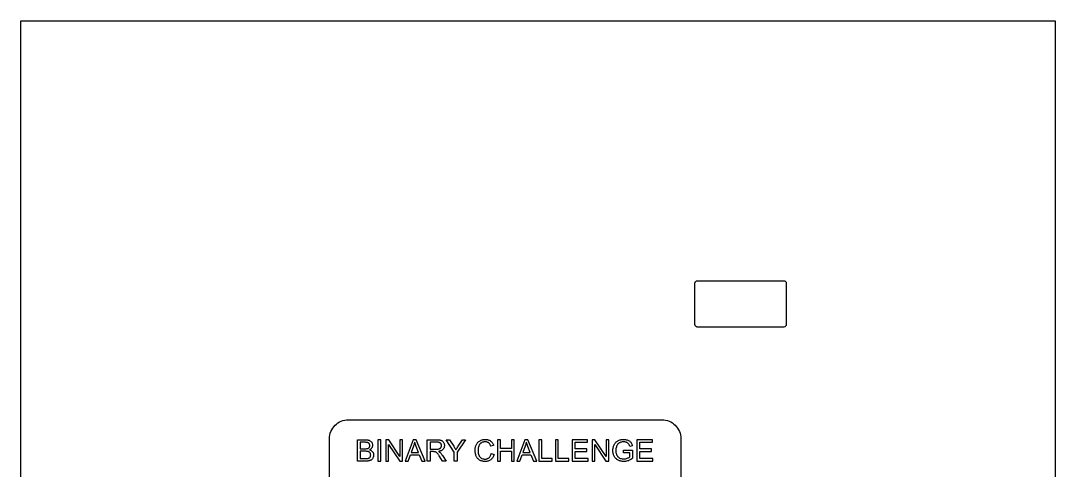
# Model space of a CAD drawing. Header units: inches. Extents: x 2386 to 2822, y 632 to 1144.
# Drawn here: x 2386.4 to 2822.2, y 954.5 to 1143.9 of the extents above; entities that cross this region are included whole.
import ezdxf

# ---------------------------------------------------------------- set-up
doc = ezdxf.new("R2010")
doc.units = ezdxf.units.IN
doc.header["$MEASUREMENT"] = 0

msp = doc.modelspace()

# ---------------------------------------------------------------- linework, layer by layer
at = {"color": 3}
msp.add_lwpolyline([(2386.4, 1143.86), (2822.24, 1143.86), (2822.24, 632.16), (2386.4, 632.16)], close=True, dxfattribs=at)
at = {"color": 4}
msp.add_lwpolyline([(2671.43, 1034.35), (2707.93, 1034.35, -0.414214), (2708.93, 1033.35), (2708.93, 1015.85, -0.414214), (2707.93, 1014.85), (2671.43, 1014.85, -0.414214), (2670.43, 1015.85), (2670.43, 1033.35, -0.414214)], format="xyb", close=True, dxfattribs=at)
at = {"color": 1}
msp.add_lwpolyline([(2524.49, 975.81), (2656.49, 975.81, -0.414214), (2664.49, 967.81), (2664.49, 759.81, -0.414214), (2656.49, 751.81), (2524.49, 751.81, -0.414214), (2516.49, 759.81), (2516.49, 967.81, -0.414214)], format="xyb", close=True, dxfattribs=at)
at = {"color": 2}
for points in [[(2528.28, 967.36), (2531.66, 967.36), (2531.91, 967.36), (2532.15, 967.34), (2532.37, 967.32), (2532.58, 967.29), (2532.78, 967.25), (2532.97, 967.21), (2533.15, 967.15), (2533.31, 967.09), (2533.55, 966.97), (2533.76, 966.82), (2533.96, 966.65), (2534.13, 966.46), (2534.29, 966.25), (2534.41, 966.02), (2534.51, 965.78), (2534.58, 965.55), (2534.62, 965.3), (2534.64, 965.06), (2534.63, 964.83), (2534.59, 964.61), (2534.53, 964.39), (2534.44, 964.18), (2534.33, 963.97), (2534.19, 963.78), (2534.02, 963.6), (2533.83, 963.43), (2533.62, 963.28), (2533.38, 963.15), (2533.58, 963.08), (2533.76, 963.01), (2533.94, 962.92), (2534.1, 962.82), (2534.25, 962.72), (2534.39, 962.6), (2534.52, 962.47), (2534.64, 962.33), (2534.74, 962.18), (2534.83, 962.03), (2534.9, 961.87), (2534.96, 961.7), (2535.01, 961.53), (2535.05, 961.35), (2535.07, 961.16), (2535.07, 960.97), (2535.06, 960.72), (2535.03, 960.48), (2534.98, 960.24), (2534.9, 960.01), (2534.81, 959.79), (2534.7, 959.59), (2534.57, 959.4), (2534.44, 959.23), (2534.3, 959.08), (2534.15, 958.96), (2533.98, 958.84), (2533.8, 958.74), (2533.6, 958.65), (2533.39, 958.58), (2533.16, 958.51), (2532.91, 958.46), (2532.65, 958.41), (2532.36, 958.38), (2532.04, 958.37), (2531.71, 958.36), (2528.28, 958.36)], [(2529.47, 966.3), (2529.47, 963.58), (2531.42, 963.58), (2531.71, 963.58), (2531.98, 963.6), (2532.2, 963.62), (2532.4, 963.65), (2532.55, 963.68), (2532.72, 963.74), (2532.88, 963.82), (2533.02, 963.91), (2533.13, 964.01), (2533.24, 964.13), (2533.32, 964.26), (2533.38, 964.41), (2533.43, 964.56), (2533.46, 964.73), (2533.47, 964.92), (2533.46, 965.09), (2533.43, 965.26), (2533.39, 965.42), (2533.33, 965.57), (2533.25, 965.71), (2533.16, 965.83), (2533.05, 965.94), (2532.93, 966.04), (2532.79, 966.11), (2532.64, 966.17), (2532.53, 966.2), (2532.4, 966.23), (2532.26, 966.25), (2532.1, 966.27), (2531.92, 966.28), (2531.72, 966.29), (2531.5, 966.3), (2531.27, 966.3)], [(2536.92, 967.36), (2536.92, 958.36), (2538.11, 958.36), (2538.11, 967.36)], [(2540.19, 967.36), (2540.19, 958.36), (2541.34, 958.36), (2541.34, 965.43), (2546.06, 958.36), (2547.29, 958.36), (2547.29, 967.36), (2546.14, 967.36), (2546.14, 960.29), (2541.42, 967.36)], [(2551.75, 967.36), (2548.3, 958.36), (2549.56, 958.36), (2550.55, 961.09), (2554.31, 961.09), (2555.36, 958.36), (2556.72, 958.36), (2553.04, 967.36)], [(2553.95, 962.06), (2553.01, 964.55), (2552.84, 964.99), (2552.7, 965.39), (2552.57, 965.77), (2552.46, 966.11), (2552.37, 966.41), (2552.29, 966.07), (2552.21, 965.72), (2552.11, 965.38), (2552, 965.04), (2551.88, 964.7), (2550.9, 962.06)], [(2562.07, 961.47), (2561.94, 961.63), (2561.82, 961.78), (2561.69, 961.9), (2561.58, 962), (2561.47, 962.07), (2561.36, 962.14), (2561.25, 962.2), (2561.15, 962.24), (2561.04, 962.28), (2560.93, 962.31), (2560.84, 962.33), (2560.72, 962.34), (2560.59, 962.35), (2560.44, 962.35), (2560.26, 962.36), (2558.88, 962.36), (2558.88, 958.36), (2557.69, 958.36), (2557.69, 967.36), (2561.68, 967.36), (2561.97, 967.36), (2562.25, 967.34), (2562.5, 967.33), (2562.74, 967.3), (2562.96, 967.27), (2563.16, 967.22), (2563.35, 967.17), (2563.51, 967.12), (2563.75, 967.01), (2563.97, 966.86), (2564.17, 966.69), (2564.35, 966.49), (2564.51, 966.26), (2564.65, 966.01), (2564.75, 965.75), (2564.83, 965.48), (2564.87, 965.2), (2564.89, 964.9), (2564.88, 964.67), (2564.85, 964.44), (2564.8, 964.23), (2564.73, 964.02), (2564.64, 963.82), (2564.54, 963.64), (2564.41, 963.46), (2564.27, 963.29), (2564.1, 963.13), (2563.91, 962.99), (2563.71, 962.86), (2563.48, 962.75), (2563.23, 962.66), (2562.96, 962.57), (2562.66, 962.51), (2562.35, 962.45), (2562.53, 962.36), (2562.69, 962.27), (2562.84, 962.18), (2562.96, 962.1), (2563.07, 962.01), (2563.28, 961.81), (2563.48, 961.59), (2563.68, 961.35), (2563.87, 961.09), (2564.06, 960.81), (2565.62, 958.36), (2564.13, 958.36), (2562.93, 960.23), (2562.73, 960.54), (2562.55, 960.82), (2562.37, 961.07), (2562.22, 961.29)], [(2558.88, 966.37), (2558.88, 963.39), (2561.44, 963.39), (2561.75, 963.39), (2562.04, 963.42), (2562.29, 963.45), (2562.52, 963.5), (2562.72, 963.56), (2562.89, 963.63), (2563.05, 963.72), (2563.19, 963.83), (2563.31, 963.96), (2563.42, 964.1), (2563.51, 964.25), (2563.57, 964.4), (2563.62, 964.57), (2563.65, 964.73), (2563.66, 964.9), (2563.65, 965.06), (2563.63, 965.21), (2563.59, 965.35), (2563.54, 965.49), (2563.48, 965.61), (2563.4, 965.73), (2563.3, 965.85), (2563.2, 965.95), (2563.07, 966.05), (2562.93, 966.13), (2562.77, 966.2), (2562.6, 966.26), (2562.41, 966.31), (2562.2, 966.34), (2561.97, 966.36), (2561.73, 966.37)], [(2573.84, 967.36), (2570.25, 962.17), (2570.25, 958.36), (2569.06, 958.36), (2569.06, 962.17), (2565.59, 967.36), (2567.04, 967.36), (2568.82, 964.65), (2569.01, 964.34), (2569.2, 964.04), (2569.38, 963.73), (2569.56, 963.43), (2569.73, 963.12), (2569.9, 963.41), (2570.08, 963.72), (2570.28, 964.04), (2570.49, 964.37), (2570.71, 964.71), (2572.46, 967.36)], [(2584.6, 961.52), (2585.79, 961.21), (2585.69, 960.86), (2585.57, 960.52), (2585.43, 960.21), (2585.27, 959.92), (2585.09, 959.65), (2584.89, 959.41), (2584.68, 959.18), (2584.44, 958.98), (2584.19, 958.8), (2583.93, 958.64), (2583.65, 958.51), (2583.36, 958.4), (2583.06, 958.31), (2582.74, 958.25), (2582.41, 958.22), (2582.06, 958.21), (2581.71, 958.22), (2581.37, 958.24), (2581.05, 958.29), (2580.74, 958.35), (2580.46, 958.44), (2580.19, 958.54), (2579.93, 958.66), (2579.7, 958.8), (2579.48, 958.96), (2579.27, 959.13), (2579.07, 959.32), (2578.89, 959.52), (2578.73, 959.75), (2578.57, 959.99), (2578.44, 960.24), (2578.31, 960.51), (2578.2, 960.8), (2578.1, 961.09), (2578.02, 961.38), (2577.95, 961.68), (2577.9, 961.98), (2577.86, 962.29), (2577.84, 962.61), (2577.83, 962.93), (2577.84, 963.27), (2577.87, 963.61), (2577.91, 963.93), (2577.97, 964.24), (2578.04, 964.54), (2578.14, 964.83), (2578.25, 965.11), (2578.37, 965.38), (2578.51, 965.63), (2578.67, 965.87), (2578.84, 966.09), (2579.02, 966.3), (2579.22, 966.49), (2579.43, 966.67), (2579.66, 966.83), (2579.9, 966.97), (2580.15, 967.1), (2580.41, 967.21), (2580.67, 967.3), (2580.94, 967.38), (2581.22, 967.44), (2581.5, 967.48), (2581.79, 967.51), (2582.08, 967.51), (2582.41, 967.5), (2582.73, 967.47), (2583.03, 967.42), (2583.33, 967.34), (2583.6, 967.24), (2583.87, 967.13), (2584.12, 966.99), (2584.35, 966.83), (2584.58, 966.65), (2584.78, 966.45), (2584.97, 966.23), (2585.13, 966), (2585.29, 965.75), (2585.42, 965.48), (2585.54, 965.19), (2585.64, 964.89), (2584.46, 964.62), (2584.38, 964.85), (2584.29, 965.07), (2584.19, 965.28), (2584.08, 965.46), (2583.96, 965.64), (2583.84, 965.79), (2583.7, 965.93), (2583.56, 966.05), (2583.4, 966.15), (2583.24, 966.24), (2583.07, 966.32), (2582.88, 966.38), (2582.69, 966.43), (2582.49, 966.47), (2582.28, 966.49), (2582.06, 966.49), (2581.8, 966.49), (2581.56, 966.46), (2581.33, 966.42), (2581.11, 966.37), (2580.89, 966.3), (2580.69, 966.21), (2580.5, 966.11), (2580.32, 966), (2580.16, 965.87), (2580, 965.73), (2579.86, 965.58), (2579.73, 965.41), (2579.61, 965.24), (2579.51, 965.06), (2579.42, 964.87), (2579.34, 964.66), (2579.24, 964.32), (2579.16, 963.98), (2579.11, 963.64), (2579.07, 963.29), (2579.06, 962.93), (2579.08, 962.49), (2579.12, 962.06), (2579.18, 961.66), (2579.28, 961.28), (2579.4, 960.93), (2579.49, 960.72), (2579.59, 960.53), (2579.7, 960.35), (2579.82, 960.18), (2579.96, 960.03), (2580.11, 959.89), (2580.27, 959.76), (2580.44, 959.65), (2580.72, 959.5), (2581.02, 959.38), (2581.33, 959.29), (2581.64, 959.24), (2581.97, 959.23), (2582.21, 959.23), (2582.45, 959.26), (2582.67, 959.31), (2582.89, 959.37), (2583.1, 959.45), (2583.29, 959.55), (2583.48, 959.67), (2583.66, 959.8), (2583.83, 959.96), (2583.98, 960.13), (2584.12, 960.31), (2584.24, 960.52), (2584.35, 960.74), (2584.45, 960.98), (2584.53, 961.24)], [(2587.29, 967.36), (2587.29, 958.36), (2588.49, 958.36), (2588.49, 962.6), (2593.16, 962.6), (2593.16, 958.36), (2594.35, 958.36), (2594.35, 967.36), (2593.16, 967.36), (2593.16, 963.66), (2588.49, 963.66), (2588.49, 967.36)], [(2598.81, 967.36), (2595.35, 958.36), (2596.61, 958.36), (2597.6, 961.09), (2601.37, 961.09), (2602.41, 958.36), (2603.77, 958.36), (2600.09, 967.36)], [(2601, 962.06), (2600.06, 964.55), (2599.89, 964.99), (2599.75, 965.39), (2599.62, 965.77), (2599.51, 966.11), (2599.42, 966.41), (2599.34, 966.07), (2599.26, 965.72), (2599.16, 965.38), (2599.05, 965.04), (2598.93, 964.7), (2597.95, 962.06)], [(2604.67, 967.36), (2604.67, 958.36), (2610.3, 958.36), (2610.3, 959.42), (2605.87, 959.42), (2605.87, 967.36)], [(2611.67, 967.36), (2611.67, 958.36), (2617.29, 958.36), (2617.29, 959.42), (2612.86, 959.42), (2612.86, 967.36)], [(2618.73, 967.36), (2618.73, 958.36), (2625.45, 958.36), (2625.45, 959.42), (2619.92, 959.42), (2619.92, 962.49), (2624.9, 962.49), (2624.9, 963.54), (2619.92, 963.54), (2619.92, 966.3), (2625.24, 966.3), (2625.24, 967.36)], [(2627.08, 967.36), (2627.08, 958.36), (2628.22, 958.36), (2628.22, 965.43), (2632.95, 958.36), (2634.17, 958.36), (2634.17, 967.36), (2633.03, 967.36), (2633.03, 960.29), (2628.3, 967.36)], [(2638.72, 959.67), (2639.04, 959.53), (2639.37, 959.42), (2639.71, 959.34), (2640.05, 959.3), (2640.4, 959.28), (2640.71, 959.29), (2641.02, 959.33), (2641.32, 959.39), (2641.62, 959.47), (2641.91, 959.58), (2642.19, 959.7), (2642.45, 959.82), (2642.67, 959.95), (2642.87, 960.08), (2643.03, 960.21), (2643.03, 961.89), (2640.39, 961.89), (2640.39, 962.95), (2644.2, 962.95), (2644.2, 959.61), (2643.84, 959.35), (2643.49, 959.11), (2643.12, 958.9), (2642.76, 958.71), (2642.39, 958.56), (2642.01, 958.43), (2641.63, 958.33), (2641.25, 958.26), (2640.86, 958.22), (2640.47, 958.21), (2640.14, 958.22), (2639.82, 958.24), (2639.51, 958.29), (2639.21, 958.35), (2638.91, 958.43), (2638.62, 958.53), (2638.34, 958.64), (2638.06, 958.77), (2637.8, 958.92), (2637.55, 959.09), (2637.32, 959.27), (2637.11, 959.47), (2636.91, 959.68), (2636.74, 959.91), (2636.57, 960.16), (2636.43, 960.42), (2636.3, 960.69), (2636.18, 960.97), (2636.09, 961.26), (2636.01, 961.55), (2635.95, 961.86), (2635.91, 962.17), (2635.88, 962.49), (2635.87, 962.82), (2635.88, 963.14), (2635.91, 963.46), (2635.95, 963.78), (2636.01, 964.09), (2636.09, 964.39), (2636.18, 964.69), (2636.29, 964.98), (2636.42, 965.27), (2636.57, 965.55), (2636.73, 965.8), (2636.9, 966.04), (2637.09, 966.26), (2637.3, 966.46), (2637.52, 966.65), (2637.75, 966.81), (2638, 966.96), (2638.27, 967.09), (2638.54, 967.2), (2638.82, 967.3), (2639.11, 967.38), (2639.42, 967.44), (2639.73, 967.48), (2640.05, 967.5), (2640.38, 967.51), (2640.76, 967.5), (2641.13, 967.46), (2641.48, 967.4), (2641.82, 967.31), (2642.14, 967.2), (2642.45, 967.06), (2642.72, 966.9), (2642.97, 966.73), (2643.19, 966.53), (2643.38, 966.32), (2643.55, 966.08), (2643.71, 965.81), (2643.84, 965.51), (2643.96, 965.19), (2644.06, 964.84), (2642.99, 964.55), (2642.9, 964.81), (2642.81, 965.05), (2642.71, 965.27), (2642.6, 965.46), (2642.49, 965.63), (2642.35, 965.78), (2642.2, 965.92), (2642.03, 966.04), (2641.84, 966.16), (2641.63, 966.26), (2641.4, 966.34), (2641.16, 966.41), (2640.91, 966.46), (2640.65, 966.49), (2640.39, 966.49), (2640.07, 966.48), (2639.77, 966.45), (2639.49, 966.4), (2639.22, 966.34), (2638.97, 966.25), (2638.74, 966.14), (2638.53, 966.02), (2638.34, 965.89), (2638.17, 965.75), (2638.01, 965.59), (2637.87, 965.43), (2637.75, 965.26), (2637.63, 965.08), (2637.53, 964.89), (2637.45, 964.7), (2637.32, 964.36), (2637.22, 964.01), (2637.16, 963.65), (2637.11, 963.28), (2637.1, 962.89), (2637.11, 962.6), (2637.13, 962.31), (2637.16, 962.04), (2637.2, 961.79), (2637.26, 961.54), (2637.33, 961.31), (2637.42, 961.09), (2637.52, 960.88), (2637.63, 960.68), (2637.75, 960.5), (2637.88, 960.33), (2638.02, 960.17), (2638.18, 960.03), (2638.35, 959.9), (2638.53, 959.78)], [(2645.98, 967.36), (2645.98, 958.36), (2652.69, 958.36), (2652.69, 959.42), (2647.17, 959.42), (2647.17, 962.49), (2652.15, 962.49), (2652.15, 963.54), (2647.17, 963.54), (2647.17, 966.3), (2652.49, 966.3), (2652.49, 967.36)], [(2529.47, 962.52), (2529.47, 959.42), (2531.71, 959.42), (2531.93, 959.42), (2532.12, 959.43), (2532.28, 959.44), (2532.41, 959.45), (2532.52, 959.47), (2532.68, 959.5), (2532.83, 959.54), (2532.97, 959.59), (2533.09, 959.65), (2533.21, 959.71), (2533.31, 959.79), (2533.41, 959.87), (2533.5, 959.97), (2533.59, 960.09), (2533.66, 960.21), (2533.73, 960.35), (2533.78, 960.49), (2533.81, 960.64), (2533.83, 960.8), (2533.84, 960.97), (2533.83, 961.17), (2533.8, 961.35), (2533.75, 961.53), (2533.68, 961.69), (2533.58, 961.84), (2533.47, 961.98), (2533.34, 962.11), (2533.2, 962.21), (2533.04, 962.3), (2532.87, 962.37), (2532.67, 962.42), (2532.44, 962.46), (2532.17, 962.49), (2531.88, 962.51), (2531.55, 962.52)]]:
    msp.add_lwpolyline(points, close=True, dxfattribs=at)

doc.saveas('drawing.dxf')
